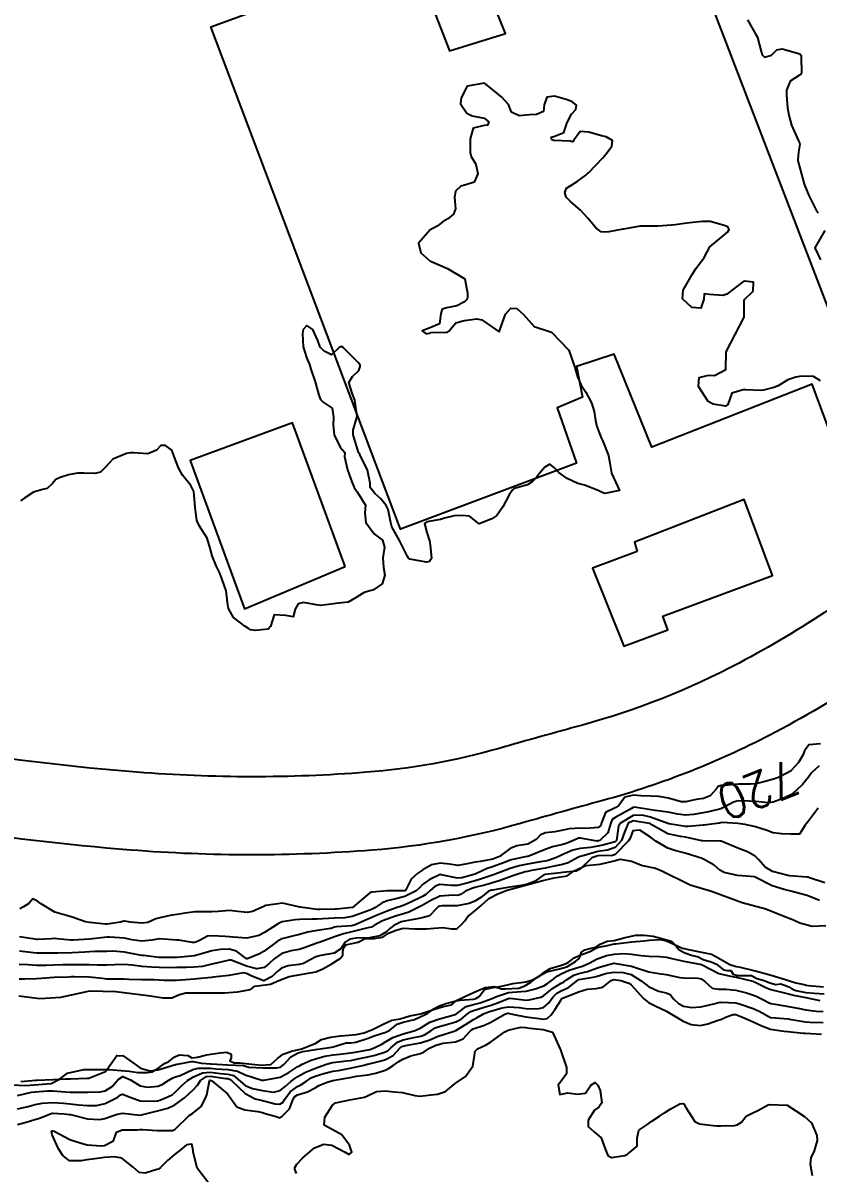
# Model space of a CAD drawing. Header units: metres. Extents: x 307586 to 320046, y 7427249 to 7434250.
# Drawn here: x 312868.4 to 312959.3, y 7432183.1 to 7432314.6 of the extents above; entities that cross this region are included whole.
import ezdxf
from ezdxf.enums import TextEntityAlignment as Align

# ---------------------------------------------------------------- set-up
doc = ezdxf.new("R2010")
doc.units = ezdxf.units.M
doc.header["$MEASUREMENT"] = 0
for name, color, linetype in [('Cotas', 45, 'Continuous'), ('Curvas de Nivel 1m', 11, 'Continuous'), ('Curvas de Nivel 5m', 15, 'Continuous'), ('Edificações', 30, 'Continuous'), ('Hidrografia', 140, 'Continuous'), ('Vias Primárias', 230, 'Continuous')]:
    doc.layers.add(name, color=color, linetype=linetype)
doc.styles.add('Style-STANDARD', font='STANDARD.shx')

msp = doc.modelspace()

# ---------------------------------------------------------------- linework, layer by layer
at = {"layer": 'Curvas de Nivel 1m', "flags": 128}
for points, elevation in [([(312951.25, 7432314.94), (312952.39, 7432312.93), (312952.8, 7432311.33), (312952.93, 7432310.92), (312953.2, 7432310.65), (312953.98, 7432310.91), (312954.59, 7432311.52), (312955.21, 7432311.6), (312956.94, 7432311.13), (312957.21, 7432311.04), (312957.36, 7432310.87), (312957.39, 7432310.68), (312957.41, 7432308.87), (312957.34, 7432308.71), (312957.18, 7432308.59), (312956.12, 7432307.93), (312955.71, 7432306.88), (312955.68, 7432306.36), (312955.82, 7432304.88), (312955.97, 7432304.03), (312956.28, 7432302.88), (312957.09, 7432301.1), (312957.19, 7432300.87), (312957.23, 7432300.72), (312957.07, 7432299.79), (312956.98, 7432298.96), (312956.99, 7432298.87), (312957.06, 7432298.55), (312957.52, 7432296.87), (312957.73, 7432296.16), (312958.27, 7432294.86), (312959, 7432293.33), (312959.18, 7432293.03), (312959.32, 7432292.85)], 722), ([(312959.59, 7432273.66), (312958.77, 7432274.16), (312957.42, 7432274.21), (312956.77, 7432274.1), (312955.87, 7432273.77), (312954.76, 7432273.11), (312954.26, 7432272.9), (312953.06, 7432272.6), (312952.75, 7432272.57), (312951.05, 7432272.64), (312950.75, 7432272.65), (312949.44, 7432272.26), (312948.97, 7432270.97), (312948.72, 7432270.78), (312947.33, 7432270.98), (312946.73, 7432271.31), (312945.63, 7432273), (312945.72, 7432274.04), (312946.77, 7432274.31), (312947.47, 7432274.28), (312948.77, 7432274.97), (312948.8, 7432276.97), (312949.82, 7432278.96), (312950.84, 7432280.94), (312950.87, 7432282.94), (312951.88, 7432283.93), (312951.93, 7432284.93), (312950.89, 7432285.05), (312950.8, 7432285.04), (312950.65, 7432284.94), (312948.88, 7432283.58), (312948.43, 7432283.42), (312946.88, 7432283.53), (312946.29, 7432283.59), (312946.23, 7432283), (312945.89, 7432281.97), (312944.86, 7432282.06), (312943.82, 7432283.03), (312943.88, 7432284.03), (312944.45, 7432285.02), (312944.61, 7432285.3), (312944.9, 7432285.81), (312945.36, 7432286.56), (312945.7, 7432287), (312946.23, 7432287.69), (312946.94, 7432288.99), (312948.03, 7432289.9), (312948.96, 7432290.64), (312949.15, 7432290.97), (312948.97, 7432291.28), (312948.47, 7432291.47), (312946.98, 7432291.86), (312946.08, 7432291.89), (312944.97, 7432291.75), (312944.31, 7432291.68), (312942.97, 7432291.51), (312942.56, 7432291.45), (312940.97, 7432291.35), (312940.68, 7432291.35), (312938.97, 7432291.33), (312938.74, 7432291.32), (312937.69, 7432291.1), (312937.06, 7432291.01), (312936.96, 7432291), (312935.39, 7432290.7), (312934.96, 7432290.64), (312934.51, 7432290.69), (312933.89, 7432291.15), (312932.98, 7432292.24), (312932.13, 7432293.17), (312931, 7432294.17), (312930.49, 7432294.67), (312930.35, 7432295.19), (312930.52, 7432295.69), (312931.03, 7432296), (312931.76, 7432296.45), (312932.73, 7432297.16), (312932.9, 7432297.31), (312933.05, 7432297.44), (312934.7, 7432299.14), (312935.07, 7432299.61), (312935.71, 7432300.49), (312935.81, 7432301.12), (312935.09, 7432301.54), (312934.55, 7432301.68), (312933.1, 7432302.08), (312932.1, 7432302.16), (312931.38, 7432301.18), (312931.27, 7432300.99), (312931.08, 7432301.03), (312930.96, 7432301.06), (312929.08, 7432301.15), (312928.84, 7432301.21), (312928.79, 7432301.51), (312929.09, 7432301.61), (312930.23, 7432302.06), (312930.61, 7432303.19), (312931.12, 7432304.15), (312931.61, 7432304.69), (312931.68, 7432305.17), (312931.14, 7432305.59), (312930.5, 7432305.84), (312929.15, 7432306.22), (312928.28, 7432306.08), (312927.99, 7432305.22), (312927.9, 7432304.45), (312927.12, 7432304.12), (312926.29, 7432304.07), (312925.12, 7432303.95), (312924.25, 7432304.39), (312923.9, 7432305.27), (312923.15, 7432306.1), (312921.7, 7432307.29), (312921.17, 7432307.7), (312919.16, 7432307.33), (312918.48, 7432306), (312918.43, 7432305.34), (312919.12, 7432304.25), (312919.75, 7432303.95), (312921.12, 7432303.7), (312921.66, 7432303.29), (312921.5, 7432302.9), (312921.11, 7432302.86), (312919.86, 7432302.56), (312919.51, 7432301.32), (312919.52, 7432299.77), (312919.63, 7432299.32), (312920.18, 7432298.44), (312920.39, 7432297.31), (312919.96, 7432296.38), (312919.02, 7432296.08), (312918.44, 7432295.92), (312917.85, 7432295.34), (312917.74, 7432294.61), (312917.83, 7432293.34), (312917.6, 7432292.73), (312916.98, 7432292.18), (312916.44, 7432291.89), (312915.76, 7432291.36), (312915.25, 7432291.08), (312914.96, 7432290.92), (312913.61, 7432289.39), (312913.86, 7432288.31), (312914.92, 7432287.37), (312916.91, 7432286.52), (312918.89, 7432285.33), (312919.22, 7432283.67), (312919.22, 7432283.32), (312919.18, 7432283.01), (312918.86, 7432282.7), (312917.98, 7432282.22), (312916.85, 7432282.01), (312916.33, 7432281.87), (312916.16, 7432281.36), (312916.02, 7432280.17), (312914.83, 7432279.68), (312914.04, 7432279.38), (312914.49, 7432279.05), (312914.82, 7432279.12), (312915.02, 7432279.17), (312916.82, 7432279.24), (312916.93, 7432279.24), (312917.07, 7432279.35), (312917.88, 7432280.29), (312918.84, 7432280.56), (312920.28, 7432280.75), (312920.84, 7432280.62), (312922.82, 7432279.28), (312923.54, 7432281.27), (312924.16, 7432281.96), (312924.85, 7432281.92), (312925.61, 7432281.24), (312926.83, 7432279.88), (312928.82, 7432279.21), (312929.83, 7432278.21), (312930.8, 7432277.18), (312931.47, 7432275.17), (312931.81, 7432274.12), (312932.23, 7432273.17), (312932.74, 7432272.35), (312933.4, 7432271.15), (312933.7, 7432270.14), (312933.87, 7432269.14), (312934.01, 7432268.46), (312934.51, 7432267.13), (312934.68, 7432266.76), (312935.34, 7432265.12), (312935.5, 7432264.26), (312935.68, 7432263.12), (312936.6, 7432261.11), (312934.93, 7432260.8), (312934.6, 7432260.89), (312934.45, 7432260.98), (312934.14, 7432261.14), (312932.61, 7432261.72), (312931.84, 7432261.94), (312930.62, 7432262.48), (312929.64, 7432263.19), (312929.15, 7432263.72), (312928.64, 7432264.14), (312928.05, 7432263.81), (312927.56, 7432263.22), (312927.16, 7432262.69), (312926.62, 7432262.13), (312926.07, 7432261.77), (312924.6, 7432261.34), (312924.53, 7432261.32), (312924.39, 7432261.25), (312923.96, 7432260.63), (312923.25, 7432259.27), (312922.57, 7432258.28), (312921.98, 7432257.87), (312920.56, 7432257.3), (312919.44, 7432258.19), (312918.57, 7432258.25), (312917.69, 7432258.22), (312916.57, 7432257.97), (312916.11, 7432257.82), (312914.56, 7432257.55), (312914.31, 7432257.37), (312914.55, 7432256.32), (312914.87, 7432255.37), (312914.96, 7432254.93), (312915.11, 7432253.36), (312914.88, 7432253), (312914.51, 7432252.92), (312912.63, 7432253.28), (312912.51, 7432253.34), (312912.45, 7432253.4), (312912.34, 7432253.57), (312911.42, 7432255.41), (312910.56, 7432256.98), (312910.44, 7432257.42), (312910.13, 7432258.97), (312909.92, 7432259.43), (312909.31, 7432260.16), (312908.6, 7432260.8), (312908.08, 7432261.46), (312908.08, 7432261.98), (312907.78, 7432263.46), (312906.89, 7432265.23), (312906.75, 7432265.47), (312906.66, 7432265.74), (312906.15, 7432267.48), (312906.14, 7432268.02), (312906.57, 7432269.47), (312906.59, 7432269.58), (312906.31, 7432271.47), (312906.07, 7432272.14), (312905.64, 7432273.48), (312906.07, 7432274.16), (312906.77, 7432274.86), (312906.92, 7432275.32), (312906.93, 7432275.47), (312906.78, 7432275.7), (312904.99, 7432277.49), (312904.8, 7432277.57), (312904.52, 7432277.49), (312903.65, 7432276.65), (312902.8, 7432277.05), (312902.36, 7432277.52), (312902.08, 7432278.26), (312901.51, 7432279.53), (312900.83, 7432279.99), (312900.43, 7432279.55), (312900.34, 7432279.06), (312900.42, 7432277.55), (312900.78, 7432276.34), (312901.15, 7432275.54), (312901.3, 7432275), (312901.78, 7432273.53), (312902.22, 7432272.03), (312902.39, 7432271.52), (312902.72, 7432271.21), (312903.73, 7432270.52), (312903.9, 7432269.5), (312903.83, 7432268.64), (312903.96, 7432267.5), (312904.66, 7432266.07), (312905.17, 7432265.48), (312905.14, 7432264.99), (312905.47, 7432263.48), (312905.98, 7432262.11), (312906.24, 7432261.47), (312906.6, 7432260.96), (312907.54, 7432259.46), (312907.48, 7432258.56), (312907.58, 7432257.46), (312908.54, 7432256.18), (312909.49, 7432255.44), (312909.72, 7432254.63), (312909.52, 7432253.43), (312909.59, 7432252.34), (312909.74, 7432251.43), (312909.46, 7432250.45), (312908.47, 7432249.78), (312907.38, 7432249.46), (312906.46, 7432248.9), (312905.55, 7432248.38), (312904.45, 7432248.26), (312903, 7432248.07), (312902.45, 7432247.99), (312901.91, 7432248.06), (312900.45, 7432248.31), (312899.84, 7432248.16), (312899.49, 7432247.55), (312899.28, 7432246.7), (312898.43, 7432246.83), (312897.09, 7432246.93), (312896.69, 7432245.59), (312896.41, 7432245.27), (312894.91, 7432245.11), (312894.41, 7432245.2), (312894.16, 7432245.36), (312893.75, 7432245.62), (312892.43, 7432246.59), (312891.87, 7432247.65), (312891.78, 7432248.31), (312891.6, 7432249.65), (312891.16, 7432250.97), (312890.88, 7432251.66), (312890.49, 7432252.45), (312889.99, 7432253.67), (312889.81, 7432254.38), (312889.43, 7432255.67), (312888.55, 7432257.05), (312888.26, 7432257.68), (312888.06, 7432259.17), (312888.04, 7432259.69), (312887.91, 7432261), (312887.58, 7432261.7), (312886.62, 7432262.89), (312886.15, 7432263.71), (312885.86, 7432264.5), (312885.38, 7432265.72), (312884.66, 7432266.28), (312884.13, 7432266.27), (312883.64, 7432265.75), (312882.65, 7432265.3), (312881, 7432265.43), (312880.65, 7432265.44), (312880.2, 7432265.34), (312878.64, 7432264.69), (312877.8, 7432263.81), (312877.24, 7432263.21), (312876.62, 7432263.08), (312875.34, 7432263.12), (312874.62, 7432263.1), (312873.56, 7432262.93), (312872.61, 7432262.62), (312872.12, 7432262.38), (312871.71, 7432261.89), (312871.13, 7432261.37), (312870.6, 7432261.23), (312869.56, 7432260.95), (312868.59, 7432260.28), (312868.1, 7432259.93)], 722), ([(312960.08, 7432290.83), (312958.94, 7432288.85), (312959.58, 7432287.49)], 722), ([(312959.59, 7432232.15), (312958.26, 7432232.05), (312957.76, 7432231.36), (312957.56, 7432230.86), (312957.06, 7432230.04), (312956.23, 7432229.12), (312956.09, 7432229.01), (312955.83, 7432228.87), (312954.77, 7432228.33), (312954.22, 7432228.12), (312953.12, 7432227.81), (312952.21, 7432227.59), (312951.59, 7432227.54), (312950.21, 7432227.54), (312948.65, 7432227.41), (312948.21, 7432227.4), (312947.88, 7432227.3), (312947.66, 7432226.98), (312946.97, 7432226.21), (312946.19, 7432225.93), (312945.37, 7432225.81), (312944.18, 7432225.52), (312943.67, 7432225.53), (312942.19, 7432225.94), (312941.11, 7432226.13), (312940.19, 7432226.17), (312939.04, 7432226.22), (312938.19, 7432226.29), (312937.21, 7432226.07), (312936.51, 7432225.1), (312936.17, 7432224.89), (312934.98, 7432224.3), (312934.55, 7432223.13), (312934.46, 7432222.82), (312934.14, 7432222.6), (312932.8, 7432222.5), (312932.14, 7432222.53), (312930.85, 7432222.46), (312930.14, 7432222.29), (312929.22, 7432222.11), (312928.13, 7432221.99), (312927.57, 7432221.77), (312927.08, 7432221.22), (312926.12, 7432220.71), (312924.86, 7432220.5), (312924.11, 7432220.21), (312922.86, 7432219.27), (312922.1, 7432218.97), (312920.68, 7432218.71), (312920.1, 7432218.63), (312918.99, 7432218.41), (312918.09, 7432218.24), (312917.17, 7432218.41), (312916.09, 7432218.54), (312915.1, 7432218.35), (312914.09, 7432217.75), (312913.54, 7432217.38), (312912.78, 7432216.68), (312912.13, 7432215.4), (312912.05, 7432215.36), (312910.12, 7432215.35), (312910.05, 7432215.35), (312908.28, 7432215.21), (312908.05, 7432215.12), (312906.06, 7432213.47), (312906.04, 7432213.46), (312904.23, 7432213.28), (312904.03, 7432213.27), (312902.33, 7432213.22), (312902.03, 7432213.23), (312900.06, 7432213.51), (312900.03, 7432213.51), (312899.9, 7432213.54), (312898.04, 7432213.96), (312896.13, 7432213.69), (312896.03, 7432213.66), (312895.99, 7432213.64), (312895.91, 7432213.59), (312894.61, 7432213.01), (312894.02, 7432212.88), (312892.61, 7432213.05), (312892.02, 7432213.1), (312890.68, 7432212.99), (312890.02, 7432212.96), (312888.72, 7432212.97), (312888.02, 7432212.96), (312886.92, 7432212.8), (312886.02, 7432212.66), (312885.2, 7432212.54), (312884.01, 7432212.29), (312883.58, 7432212.16), (312882.63, 7432211.75), (312882, 7432211.65), (312880.61, 7432211.77), (312880, 7432211.91), (312879.9, 7432211.89), (312879.52, 7432211.78), (312878, 7432211.56), (312877.75, 7432211.55), (312876, 7432211.73), (312875.52, 7432211.83), (312874.01, 7432212.36), (312873.33, 7432212.54), (312872.02, 7432212.94), (312870.38, 7432213.9), (312870.04, 7432214.18), (312869.49, 7432214.46), (312869.02, 7432213.91), (312868.41, 7432213.53), (312868.02, 7432213.3)], 721), ([(312959.33, 7432224.83), (312958.16, 7432223.27), (312957.96, 7432223.04), (312957.82, 7432222.85), (312957.17, 7432221.84), (312956.14, 7432221.83), (312955.16, 7432221.86), (312954.14, 7432221.99), (312953.49, 7432222.25), (312952.15, 7432222.67), (312950.97, 7432222.93), (312950.15, 7432223.07), (312948.36, 7432223.17), (312948.15, 7432223.12), (312948.03, 7432223.09), (312947.13, 7432222.98), (312946.27, 7432222.87), (312946.15, 7432222.86), (312944.46, 7432222.7), (312944.15, 7432222.72), (312942.23, 7432223.04), (312942.16, 7432223.05), (312942.14, 7432223.06), (312940.16, 7432223.78), (312939.2, 7432224.03), (312938.16, 7432223.96), (312936.7, 7432223.1), (312936.5, 7432222.75), (312936.25, 7432221.11), (312936.12, 7432220.96), (312934.68, 7432220.57), (312934.12, 7432220.46), (312933.29, 7432220.32), (312932.11, 7432220.21), (312931.27, 7432220.01), (312930.11, 7432219.51), (312929.88, 7432219.41), (312929.39, 7432219.19), (312928.45, 7432218.84), (312928.1, 7432218.76), (312927.56, 7432218.67), (312926.09, 7432218.42), (312925.11, 7432218.22), (312924.09, 7432217.92), (312922.39, 7432217.28), (312922.17, 7432217.19), (312922.08, 7432217.16), (312920.69, 7432216.68), (312920.07, 7432216.5), (312919.14, 7432216.23), (312918.06, 7432215.98), (312917.4, 7432215.99), (312916.06, 7432216.09), (312915.52, 7432215.9), (312914.91, 7432215.36), (312914.45, 7432214.96), (312914.05, 7432214.73), (312912.72, 7432214.07), (312912.04, 7432213.76), (312911.78, 7432213.66), (312911.05, 7432213.41), (312910.31, 7432213.14), (312910.03, 7432213.04), (312908.88, 7432212.57), (312908.01, 7432212.21), (312907.48, 7432211.98), (312906.36, 7432211.46), (312906, 7432211.37), (312904.24, 7432211.25), (312904, 7432211.2), (312903.57, 7432211.07), (312902, 7432210.82), (312900.91, 7432210.62), (312899.99, 7432210.36), (312899.34, 7432210.2), (312897.99, 7432209.87), (312897.46, 7432209.57), (312895.97, 7432208.46), (312895.41, 7432208.15), (312894.13, 7432207.61), (312894, 7432207.57), (312893.96, 7432207.58), (312893.9, 7432207.61), (312892.8, 7432208.45), (312891.97, 7432208.68), (312890.96, 7432208.67), (312889.97, 7432208.5), (312889.33, 7432208.3), (312887.97, 7432207.94), (312886, 7432207.75), (312885.96, 7432207.75), (312885.92, 7432207.75), (312883.96, 7432207.73), (312882.17, 7432207.96), (312881.97, 7432207.97), (312881.72, 7432208.01), (312879.97, 7432208.36), (312878.63, 7432208.45), (312877.97, 7432208.44), (312876.57, 7432208.42), (312875.97, 7432208.39), (312875.45, 7432208.35), (312873.97, 7432208.29), (312872.34, 7432208.24), (312871.97, 7432208.25), (312871.6, 7432208.25), (312869.97, 7432208.25), (312869.59, 7432208.28), (312867.97, 7432208.46)], 719), ([(312960.07, 7432216.28), (312958.33, 7432216.85), (312958.15, 7432216.91), (312958.08, 7432216.92), (312958.02, 7432216.92), (312956.08, 7432217.07), (312955.86, 7432217.1), (312954.09, 7432217.56), (312953.27, 7432218.08), (312952.53, 7432218.91), (312952.11, 7432219.34), (312951.22, 7432219.83), (312950.12, 7432220.25), (312948.41, 7432220.97), (312948.21, 7432221.04), (312948.13, 7432221.05), (312948.06, 7432221.05), (312946.12, 7432221.07), (312946.03, 7432221.09), (312944.13, 7432221.49), (312943.58, 7432221.56), (312942.14, 7432221.87), (312940.31, 7432222.9), (312940.15, 7432223.01), (312940.04, 7432223.06), (312938.16, 7432223.37), (312937.6, 7432223.09), (312937.18, 7432222.06), (312936.83, 7432221.1), (312936.12, 7432220.32), (312935.21, 7432220.02), (312934.11, 7432219.85), (312932.28, 7432219.33), (312932.1, 7432219.28), (312932.01, 7432219.26), (312931.83, 7432219.16), (312930.71, 7432218.56), (312930.09, 7432218.38), (312929.12, 7432218.17), (312928.09, 7432217.97), (312926.54, 7432217.67), (312926.09, 7432217.59), (312925.79, 7432217.53), (312924.87, 7432217.24), (312924.3, 7432217.03), (312924.08, 7432216.95), (312922.85, 7432216.49), (312922.07, 7432216.27), (312921.29, 7432216.06), (312920.06, 7432215.75), (312919.72, 7432215.64), (312919, 7432215.31), (312918.42, 7432214.95), (312918.05, 7432214.84), (312917.58, 7432214.86), (312916.05, 7432214.75), (312915.11, 7432214.3), (312914.04, 7432213.7), (312913.41, 7432213.38), (312912.49, 7432212.93), (312912.02, 7432212.78), (312910.96, 7432212.47), (312910.01, 7432212.14), (312909.5, 7432211.93), (312908.56, 7432211.43), (312908.22, 7432211.22), (312908, 7432211.17), (312907.66, 7432211.11), (312906, 7432210.69), (312905.03, 7432210.45), (312903.99, 7432210.11), (312902.36, 7432209.51), (312901.98, 7432209.39), (312900.63, 7432208.88), (312899.97, 7432208.67), (312899.03, 7432208.49), (312897.97, 7432208.18), (312897.08, 7432207.57), (312896.5, 7432207.03), (312895.95, 7432206.59), (312895.11, 7432206.44), (312893.95, 7432206.75), (312892.18, 7432207.42), (312891.96, 7432207.44), (312890.52, 7432207.09), (312889.95, 7432206.96), (312888.89, 7432206.73), (312887.95, 7432206.62), (312887.04, 7432206.6), (312885.95, 7432206.58), (312885.09, 7432206.57), (312883.95, 7432206.6), (312883.05, 7432206.64), (312881.95, 7432206.72), (312880.86, 7432206.86), (312879.95, 7432206.93), (312878.84, 7432206.9), (312877.95, 7432206.87), (312876.89, 7432206.87), (312875.95, 7432206.89), (312874.9, 7432206.89), (312873.95, 7432206.9), (312872.92, 7432206.89), (312871.95, 7432206.87), (312870.99, 7432206.84), (312869.95, 7432206.84), (312868.97, 7432206.89), (312867.95, 7432206.94)], 718), ([(312959.47, 7432214.26), (312958.05, 7432214.81), (312957.91, 7432214.85), (312956.06, 7432215.37), (312955.42, 7432215.52), (312954.07, 7432215.94), (312952.11, 7432216.92), (312952.09, 7432216.93), (312952.06, 7432216.95), (312950.08, 7432217.12), (312948.57, 7432217.44), (312948.09, 7432217.73), (312947.41, 7432218.29), (312946.22, 7432218.99), (312946.1, 7432219.04), (312946.04, 7432219.05), (312944.11, 7432219.65), (312943.03, 7432219.94), (312942.12, 7432220.25), (312940.75, 7432221.05), (312940.13, 7432221.5), (312938.92, 7432222.29), (312938.14, 7432222.23), (312937.81, 7432221.4), (312937.64, 7432221.09), (312936.11, 7432219.52), (312935.81, 7432219.41), (312934.11, 7432219.37), (312933.43, 7432219.14), (312932.09, 7432217.83), (312931.65, 7432217.6), (312930.09, 7432217.45), (312929.84, 7432217.42), (312928.08, 7432217.24), (312927.95, 7432217.2), (312926.86, 7432216.43), (312926.07, 7432216.12), (312925.34, 7432215.97), (312924.06, 7432215.8), (312923.59, 7432215.72), (312922.06, 7432215.44), (312921.92, 7432215.42), (312921.58, 7432215.28), (312920.74, 7432214.59), (312920.04, 7432214.19), (312919.41, 7432213.93), (312918.04, 7432213.66), (312916.33, 7432213.63), (312916.04, 7432213.6), (312915.86, 7432213.52), (312915.67, 7432213.35), (312914.86, 7432212.52), (312914.02, 7432212.29), (312913.26, 7432212.14), (312912.01, 7432211.9), (312911.61, 7432211.8), (312910.77, 7432211.41), (312910.34, 7432211.07), (312910, 7432210.72), (312909.2, 7432210.22), (312907.99, 7432209.99), (312906.46, 7432209.94), (312905.99, 7432209.86), (312905.68, 7432209.78), (312905.22, 7432209.48), (312904.72, 7432208.74), (312903.97, 7432208.23), (312902.43, 7432207.97), (312901.97, 7432207.85), (312901.73, 7432207.75), (312901.29, 7432207.53), (312900.44, 7432207.05), (312899.95, 7432206.95), (312898.7, 7432206.8), (312897.95, 7432206.51), (312897.41, 7432206.1), (312896.88, 7432205.58), (312895.93, 7432205.09), (312894.55, 7432205.6), (312893.94, 7432205.9), (312893.58, 7432205.97), (312891.93, 7432205.68), (312891.9, 7432205.67), (312891.56, 7432205.64), (312890.11, 7432205.48), (312889.93, 7432205.47), (312888.31, 7432205.3), (312887.93, 7432205.26), (312887.46, 7432205.22), (312885.93, 7432205.13), (312884.53, 7432205.12), (312883.93, 7432205.14), (312883.36, 7432205.17), (312881.93, 7432205.2), (312880.46, 7432205.24), (312879.93, 7432205.27), (312879.41, 7432205.27), (312877.93, 7432205.28), (312877.45, 7432205.33), (312875.93, 7432205.48), (312874.24, 7432205.53), (312873.93, 7432205.52), (312873.58, 7432205.51), (312871.93, 7432205.45), (312870.48, 7432205.34), (312869.93, 7432205.3), (312868.57, 7432205.27), (312867.93, 7432205.25)], 717), ([(312868.14, 7432193.56), (312869.79, 7432193.7), (312869.98, 7432193.7), (312871.79, 7432193.81), (312871.86, 7432193.81), (312873.22, 7432193.86), (312873.79, 7432193.88), (312875.7, 7432193.93), (312875.79, 7432193.93), (312875.91, 7432193.94), (312877.8, 7432194.7), (312878.58, 7432195.79), (312879.09, 7432196.53), (312879.82, 7432196.51), (312880.85, 7432195.77), (312881.81, 7432195.08), (312882.86, 7432194.8), (312883.8, 7432194.89), (312884.43, 7432195.1), (312885.81, 7432195.5), (312886.84, 7432195.69), (312887.65, 7432195.85), (312887.82, 7432195.84), (312888.8, 7432195.67), (312889.81, 7432195.58), (312889.9, 7432195.57), (312891.81, 7432195.49), (312893.58, 7432195.38), (312893.81, 7432195.33), (312894.2, 7432195.22), (312895.81, 7432195.13), (312897.39, 7432195.14), (312897.81, 7432195.22), (312898.03, 7432195.34), (312898.26, 7432195.56), (312899, 7432196.38), (312899.83, 7432196.83), (312900.39, 7432196.98), (312901.84, 7432197.23), (312902.09, 7432197.26), (312903.68, 7432197.49), (312903.84, 7432197.52), (312905.34, 7432197.99), (312905.85, 7432197.99), (312906.44, 7432198.05), (312907.85, 7432198.52), (312908.52, 7432198.77), (312909.86, 7432199.22), (312910.01, 7432199.27), (312910.32, 7432199.42), (312911.16, 7432200.12), (312911.87, 7432200.33), (312913.14, 7432200.65), (312913.88, 7432201.01), (312914.13, 7432201.12), (312914.69, 7432201.36), (312915.38, 7432201.87), (312915.9, 7432202.16), (312916.75, 7432202.48), (312917.9, 7432202.77), (312918.37, 7432202.85), (312919.91, 7432202.99), (312920.16, 7432203.04), (312920.56, 7432203.29), (312921.14, 7432204.07), (312921.92, 7432204.28), (312923.11, 7432204.45), (312923.93, 7432204.67), (312924.41, 7432204.76), (312925.93, 7432204.97), (312926.76, 7432205.22), (312927.5, 7432205.64), (312927.95, 7432206.02), (312928.65, 7432206.5), (312929.96, 7432206.87), (312930.2, 7432206.94), (312930.74, 7432207.17), (312931.43, 7432207.71), (312931.97, 7432207.96), (312933.3, 7432208.46), (312933.98, 7432208.84), (312934.19, 7432208.92), (312935.21, 7432209.12), (312935.82, 7432209.28), (312935.98, 7432209.3), (312936.19, 7432209.31), (312937.99, 7432209.54), (312939.4, 7432209.66), (312939.99, 7432209.72), (312941.25, 7432209.79), (312941.99, 7432209.64), (312943.29, 7432209.02), (312943.78, 7432208.81), (312943.98, 7432208.76), (312944.31, 7432208.68), (312945.98, 7432208.36), (312947.12, 7432208.12), (312947.97, 7432207.68), (312949.23, 7432206.95), (312949.96, 7432206.73), (312950.23, 7432206.67), (312951.95, 7432206.24), (312952.85, 7432206.01), (312953.95, 7432205.74), (312955.57, 7432205.24), (312955.94, 7432205.11), (312956.78, 7432204.86), (312957.72, 7432204.64), (312957.93, 7432204.59), (312958.22, 7432204.54), (312959.93, 7432204.39)], 717), ([(312867.76, 7432191.97), (312869.33, 7432192.34), (312869.77, 7432192.4), (312871.17, 7432192.49), (312871.77, 7432192.49), (312873.25, 7432192.38), (312873.77, 7432192.35), (312875.27, 7432192.34), (312875.77, 7432192.34), (312877.19, 7432192.39), (312877.77, 7432192.51), (312878.56, 7432193.01), (312879.25, 7432193.79), (312879.8, 7432194.15), (312880.68, 7432193.77), (312881.78, 7432193.08), (312882.6, 7432192.93), (312883.78, 7432193.05), (312884.28, 7432193.23), (312885.04, 7432193.72), (312885.51, 7432193.99), (312885.8, 7432194.09), (312886.36, 7432194.26), (312887.81, 7432194.93), (312888.39, 7432195.09), (312889.81, 7432195.09), (312890.43, 7432195.03), (312891.81, 7432194.95), (312892.91, 7432194.73), (312893.8, 7432194.33), (312895.67, 7432193.72), (312895.79, 7432193.71), (312895.91, 7432193.7), (312897.8, 7432194.05), (312898.77, 7432194.58), (312899.81, 7432195.29), (312899.98, 7432195.37), (312900.31, 7432195.54), (312901.34, 7432196.01), (312901.82, 7432196.17), (312902.88, 7432196.45), (312903.83, 7432196.62), (312904.61, 7432196.7), (312905.83, 7432196.83), (312906.38, 7432196.91), (312907.84, 7432197.2), (312908.03, 7432197.24), (312908.53, 7432197.43), (312909.43, 7432197.84), (312909.85, 7432198.1), (312910.67, 7432198.59), (312911.86, 7432199.01), (312913.23, 7432199.38), (312913.87, 7432199.69), (312914.89, 7432200.34), (312915.88, 7432200.71), (312917.79, 7432201.23), (312917.88, 7432201.26), (312917.92, 7432201.28), (312917.97, 7432201.32), (312919.07, 7432202.13), (312919.9, 7432202.37), (312920.65, 7432202.55), (312921.91, 7432203), (312922.11, 7432203.08), (312922.54, 7432203.27), (312923.92, 7432203.74), (312925.3, 7432203.86), (312925.92, 7432203.91), (312926.83, 7432204.12), (312927.93, 7432204.5), (312928.37, 7432204.76), (312928.92, 7432205.19), (312929.49, 7432205.64), (312929.94, 7432205.89), (312930.83, 7432206.29), (312931.96, 7432206.64), (312932.36, 7432206.75), (312933.2, 7432207.14), (312933.97, 7432207.55), (312935.11, 7432207.98), (312935.97, 7432208.14), (312937.09, 7432208.21), (312937.97, 7432208.13), (312939.08, 7432207.96), (312939.97, 7432207.89), (312941.16, 7432207.85), (312941.97, 7432207.78), (312942.58, 7432207.64), (312943.97, 7432207.33), (312945.79, 7432206.99), (312945.96, 7432206.94), (312946.04, 7432206.91), (312947.95, 7432205.91), (312949.29, 7432205.6), (312949.94, 7432205.48), (312951.83, 7432205.02), (312951.93, 7432204.99), (312952.12, 7432204.92), (312953.34, 7432204.31), (312953.92, 7432204.08), (312955, 7432203.8), (312955.92, 7432203.59), (312956.51, 7432203.45), (312957.92, 7432203.15), (312959.5, 7432202.82)], 718), ([(312867.75, 7432190.44), (312868.96, 7432190.69), (312869.75, 7432190.92), (312870.55, 7432191.1), (312871.76, 7432191.18), (312873, 7432191.1), (312873.75, 7432191.01), (312874.72, 7432190.88), (312875.75, 7432190.81), (312876.78, 7432190.84), (312877.76, 7432191.06), (312879.2, 7432191.79), (312879.52, 7432192.03), (312879.77, 7432192.13), (312880.63, 7432191.77), (312881.76, 7432191.36), (312883.32, 7432191.3), (312883.76, 7432191.37), (312884.04, 7432191.45), (312884.73, 7432191.72), (312885.42, 7432192.06), (312885.77, 7432192.33), (312886.45, 7432193.04), (312887.2, 7432193.69), (312887.8, 7432194.08), (312888.91, 7432194.56), (312889.8, 7432194.62), (312890.97, 7432194.48), (312891.8, 7432194.42), (312892.44, 7432194.27), (312893.21, 7432193.62), (312893.79, 7432193.1), (312894.63, 7432192.75), (312895.78, 7432192.53), (312897.01, 7432192.34), (312897.78, 7432192.52), (312898.34, 7432193), (312899, 7432193.55), (312899.45, 7432193.89), (312899.8, 7432194.13), (312900.69, 7432194.64), (312901.81, 7432195.1), (312902.98, 7432195.5), (312903.6, 7432195.71), (312903.82, 7432195.75), (312905.38, 7432195.91), (312905.82, 7432195.97), (312907.06, 7432196.22), (312907.83, 7432196.38), (312908.67, 7432196.59), (312909.84, 7432196.96), (312910.13, 7432197.12), (312910.43, 7432197.41), (312911.2, 7432198.06), (312911.85, 7432198.32), (312913.06, 7432198.59), (312913.86, 7432198.75), (312914.31, 7432198.91), (312915.02, 7432199.36), (312915.52, 7432199.7), (312915.87, 7432199.83), (312916.53, 7432200), (312917.87, 7432200.39), (312918.49, 7432200.71), (312919.23, 7432201.31), (312919.61, 7432201.58), (312919.89, 7432201.67), (312921.13, 7432202.05), (312921.9, 7432202.29), (312922.63, 7432202.54), (312923.91, 7432203.06), (312924.08, 7432203.08), (312925.91, 7432202.88), (312926.25, 7432202.89), (312927.61, 7432203.2), (312927.91, 7432203.37), (312928.93, 7432204.18), (312929.93, 7432204.79), (312930.18, 7432204.93), (312930.52, 7432205.17), (312931.37, 7432205.73), (312931.94, 7432205.92), (312932.95, 7432206.15), (312933.95, 7432206.51), (312934.41, 7432206.67), (312935.96, 7432207.11), (312937.96, 7432206.75), (312938.42, 7432206.61), (312939.95, 7432206.1), (312941.09, 7432205.9), (312941.94, 7432205.78), (312943.48, 7432205.47), (312943.94, 7432205.41), (312945.54, 7432205.39), (312945.94, 7432205.29), (312946.36, 7432204.98), (312947.2, 7432204.24), (312947.92, 7432204.11), (312948.76, 7432204.12), (312949.92, 7432204), (312951.14, 7432203.71), (312951.92, 7432203.45), (312952.29, 7432203.29), (312953.06, 7432202.9), (312953.63, 7432202.61), (312953.91, 7432202.5), (312954.39, 7432202.4), (312955.91, 7432202.14), (312956.98, 7432201.93), (312957.9, 7432201.77), (312959.11, 7432201.62), (312959.9, 7432201.56)], 719), ([(312889.65, 7432181.86), (312888.31, 7432183.67), (312887.83, 7432185.54), (312887.82, 7432185.68), (312887.7, 7432186.4), (312887.08, 7432186.31), (312886.36, 7432185.7), (312885.69, 7432185.21), (312884.88, 7432184.52), (312884.11, 7432183.73), (312883.85, 7432183.55), (312883.67, 7432183.49), (312882.33, 7432183.08), (312881.66, 7432183.15), (312880.96, 7432183.77), (312879.68, 7432184.79), (312878.87, 7432184.97), (312877.68, 7432184.86), (312876.59, 7432184.73), (312875.68, 7432184.6), (312875.03, 7432184.49), (312873.68, 7432184.5), (312872.91, 7432185.09), (312872.44, 7432185.87), (312871.72, 7432187.47), (312871.64, 7432187.88), (312871.69, 7432187.91), (312871.72, 7432187.92), (312871.76, 7432187.92), (312871.92, 7432187.88), (312873.71, 7432186.95), (312875.04, 7432186.5), (312875.7, 7432186.34), (312877.3, 7432186.21), (312877.7, 7432186.24), (312878.73, 7432186.77), (312879.08, 7432187.79), (312879.73, 7432188.05), (312881.44, 7432188.05), (312881.73, 7432188.06), (312882.04, 7432188.07), (312883.73, 7432187.95), (312885.46, 7432187.98), (312885.73, 7432188.09), (312887.37, 7432189.69), (312887.75, 7432189.91), (312888.73, 7432190.7), (312889.25, 7432191.67), (312889.38, 7432192.06), (312889.71, 7432193.66), (312889.75, 7432193.7), (312889.79, 7432193.7), (312889.98, 7432193.66), (312891.77, 7432192.17), (312892.15, 7432191.63), (312892.81, 7432190.68), (312893.75, 7432190.32), (312895.22, 7432190.13), (312895.75, 7432190.01), (312896.08, 7432189.92), (312897.31, 7432189.57), (312897.62, 7432189.44), (312897.74, 7432189.42), (312897.84, 7432189.47), (312897.97, 7432189.56), (312898.87, 7432190.43), (312899.27, 7432191.54), (312899.45, 7432191.87), (312899.77, 7432192.04), (312900.92, 7432192.38), (312901.78, 7432192.86), (312902.2, 7432193.11), (312903.15, 7432193.5), (312903.79, 7432193.67), (312905.34, 7432193.93), (312905.8, 7432194.02), (312906.5, 7432194.16), (312907.8, 7432194.34), (312908.73, 7432194.5), (312909.81, 7432194.85), (312910.18, 7432195.04), (312910.7, 7432195.41), (312911.37, 7432195.85), (312911.82, 7432196.13), (312912.72, 7432196.49), (312913.83, 7432196.78), (312914.25, 7432196.95), (312914.87, 7432197.36), (312915.53, 7432197.67), (312915.85, 7432197.79), (312916.44, 7432197.94), (312917.85, 7432198.1), (312918.7, 7432198.46), (312919.48, 7432199.3), (312919.68, 7432199.48), (312919.87, 7432199.57), (312921.17, 7432199.99), (312921.87, 7432200.35), (312923.48, 7432201.26), (312923.78, 7432201.36), (312923.88, 7432201.37), (312924.53, 7432201.24), (312925.88, 7432200.95), (312927.42, 7432200.75), (312927.88, 7432200.7), (312928.33, 7432200.75), (312928.77, 7432201.19), (312929.24, 7432201.84), (312929.91, 7432202.91), (312930.02, 7432203.07), (312930.26, 7432203.18), (312931.46, 7432203.63), (312931.92, 7432203.83), (312932.9, 7432204.12), (312933.92, 7432204.19), (312934.69, 7432204.36), (312935.64, 7432205.11), (312935.84, 7432205.2), (312935.93, 7432205.22), (312936.75, 7432205.1), (312937.67, 7432204.82), (312937.93, 7432204.62), (312939.34, 7432203.07), (312939.91, 7432202.61), (312940.77, 7432202.19), (312941.9, 7432201.65), (312942.29, 7432201.43), (312942.93, 7432201.02), (312943.88, 7432200.45), (312944.78, 7432200.1), (312945.88, 7432199.98), (312946.69, 7432200.17), (312947.89, 7432200.57), (312948.18, 7432200.66), (312948.84, 7432200.95), (312949.61, 7432201.23), (312949.9, 7432201.21), (312950.67, 7432200.93), (312951.88, 7432200.38), (312952.86, 7432199.93), (312953.87, 7432199.56), (312955.41, 7432199.33), (312955.87, 7432199.29), (312957.61, 7432199.1), (312957.87, 7432199.08), (312959.7, 7432198.99)], 721), ([(312899.67, 7432183.03), (312899.46, 7432183.54), (312899.46, 7432183.75), (312899.68, 7432184.1), (312900.37, 7432184.85), (312901.19, 7432185.53), (312901.45, 7432185.77), (312901.7, 7432186), (312902.79, 7432186.42), (312903.7, 7432186.28), (312905.21, 7432185.47), (312905.69, 7432185.22), (312905.98, 7432185.47), (312905.71, 7432186.29), (312904.83, 7432187.48), (312903.73, 7432188.09), (312902.82, 7432188.59), (312902.88, 7432189.5), (312903.76, 7432190.87), (312904.12, 7432191.12), (312905.76, 7432191.47), (312907.43, 7432191.78), (312907.77, 7432191.91), (312908.8, 7432192.41), (312909.78, 7432192.49), (312910.82, 7432192.37), (312911.78, 7432192.32), (312913.17, 7432191.98), (312913.77, 7432191.89), (312915.07, 7432192.06), (312915.77, 7432192.1), (312916.71, 7432192.41), (312917.79, 7432193.32), (312918.99, 7432194.12), (312919.81, 7432195.3), (312920.09, 7432197.04), (312920.35, 7432197.29), (312921.36, 7432197.77), (312921.85, 7432198.05), (312923.5, 7432199.26), (312923.86, 7432199.44), (312925.31, 7432199.79), (312925.87, 7432199.75), (312926.33, 7432199.68), (312927.87, 7432199.5), (312928.95, 7432199.19), (312929.84, 7432197.18), (312930.54, 7432195.17), (312930.54, 7432194.44), (312929.8, 7432193.47), (312929.65, 7432193.33), (312929.57, 7432193.18), (312929.78, 7432192.09), (312930.69, 7432192.26), (312931.78, 7432192.13), (312932.69, 7432192.23), (312933.32, 7432193.14), (312933.8, 7432193.46), (312934.12, 7432193.13), (312934.37, 7432192.54), (312934.58, 7432191.12), (312934.25, 7432190.63), (312933.75, 7432190.3), (312933, 7432189.14), (312933, 7432188.41), (312933.73, 7432187.77), (312934.49, 7432187.12), (312934.94, 7432185.88), (312935.28, 7432185.11), (312935.69, 7432184.86), (312937.19, 7432185.09), (312937.52, 7432185.26), (312937.7, 7432185.4), (312938.6, 7432186.18), (312938.63, 7432187.07), (312938.81, 7432187.99), (312939.74, 7432188.63), (312940, 7432188.8), (312940.31, 7432189.05), (312941.18, 7432189.62), (312941.76, 7432189.99), (312942.4, 7432190.4), (312943.5, 7432191.01), (312943.77, 7432191.06), (312943.94, 7432191.01), (312944.17, 7432190.6), (312945.2, 7432189), (312945.74, 7432188.71), (312947.31, 7432188.54), (312947.74, 7432188.51), (312948.2, 7432188.49), (312949.74, 7432188.53), (312950.07, 7432188.6), (312950.54, 7432188.93), (312951.09, 7432189.59), (312951.76, 7432189.96), (312952.41, 7432190.26), (312953.59, 7432190.89), (312953.77, 7432190.95), (312955.77, 7432190.87), (312957.75, 7432189.58), (312958.54, 7432188.83), (312959.16, 7432187.39), (312959.21, 7432186.83), (312958.88, 7432185.65), (312958.49, 7432184.83), (312958.41, 7432184.1), (312958.62, 7432182.83)], 722)]:
    msp.add_lwpolyline(points, dxfattribs=dict(at, elevation=elevation))
at = {"layer": 'Curvas de Nivel 5m', "elevation": 720, "flags": 128}
for points in [[(312959.42, 7432229.65), (312958.57, 7432228.84), (312958.22, 7432228.36), (312957.54, 7432227.53), (312956.84, 7432226.86), (312956.5, 7432226.56), (312956.2, 7432226.35), (312955.2, 7432225.87), (312954.18, 7432225.49), (312953.64, 7432225.43), (312952.18, 7432225.58), (312951.48, 7432225.63), (312950.18, 7432225.64), (312949.62, 7432225.51), (312948.65, 7432224.96), (312948.17, 7432224.75), (312946.77, 7432224.39), (312946.17, 7432224.26), (312945.08, 7432224.08), (312944.16, 7432224.03), (312943.28, 7432224.14), (312942.17, 7432224.35), (312940.67, 7432224.55), (312940.17, 7432224.63), (312938.33, 7432224.92), (312938.17, 7432224.89), (312937.72, 7432224.64), (312936.16, 7432223.78), (312935.76, 7432223.51), (312935.6, 7432223.12), (312935.26, 7432221.99), (312934.36, 7432221.13), (312934.18, 7432221.07), (312934.12, 7432221.06), (312934.04, 7432221.05), (312933.41, 7432221.14), (312932.13, 7432221.39), (312931.92, 7432221.37), (312931.43, 7432221.17), (312930.51, 7432220.78), (312930.12, 7432220.67), (312928.93, 7432220.38), (312928.11, 7432220.08), (312926.22, 7432219.34), (312926.1, 7432219.3), (312926.05, 7432219.29), (312925.81, 7432219.23), (312924.4, 7432218.94), (312924.1, 7432218.86), (312923.43, 7432218.59), (312922.09, 7432218.11), (312921.48, 7432217.9), (312920.15, 7432217.3), (312920.11, 7432217.28), (312920.08, 7432217.27), (312918.55, 7432216.84), (312918.08, 7432216.8), (312916.21, 7432217.21), (312916.08, 7432217.22), (312914.81, 7432216.62), (312914.06, 7432216.07), (312913.71, 7432215.72), (312913.34, 7432215.38), (312912.05, 7432214.7), (312911.02, 7432214.43), (312910.04, 7432214.21), (312909.47, 7432213.99), (312908.61, 7432213.43), (312908.23, 7432213.23), (312908.03, 7432213.16), (312906.78, 7432212.7), (312906.02, 7432212.43), (312905.2, 7432212.29), (312904.01, 7432212.24), (312903.31, 7432212.2), (312902.01, 7432212.13), (312901.42, 7432212.12), (312900.01, 7432212.09), (312899.5, 7432212.06), (312898.01, 7432211.82), (312897.81, 7432211.76), (312897.48, 7432211.57), (312895.99, 7432210.58), (312895.34, 7432210.25), (312893.99, 7432209.97), (312892.42, 7432210.07), (312891.99, 7432210.11), (312891.5, 7432210.13), (312889.99, 7432210.23), (312889.48, 7432210.18), (312888.56, 7432209.67), (312888.15, 7432209.51), (312887.98, 7432209.46), (312887.76, 7432209.46), (312886.19, 7432209.71), (312886.01, 7432209.74), (312885.98, 7432209.74), (312885.95, 7432209.74), (312883.98, 7432209.87), (312883.12, 7432209.74), (312881.98, 7432209.61), (312880.81, 7432209.77), (312879.98, 7432209.94), (312878.25, 7432210.06), (312877.99, 7432210.05), (312875.98, 7432209.83), (312874.09, 7432209.74), (312873.98, 7432209.73), (312873.86, 7432209.73), (312872.24, 7432209.88), (312872.01, 7432209.9), (312871.98, 7432209.9), (312871.96, 7432209.91), (312871.59, 7432209.88), (312870.07, 7432209.81), (312869.98, 7432209.81), (312869.21, 7432209.91), (312867.98, 7432210.1)], [(312867.73, 7432188.66), (312868.73, 7432188.92), (312869.74, 7432189.21), (312870.25, 7432189.38), (312871.53, 7432189.88), (312871.69, 7432189.93), (312871.74, 7432189.94), (312871.8, 7432189.94), (312873.06, 7432189.86), (312873.7, 7432189.81), (312873.74, 7432189.8), (312873.8, 7432189.79), (312875.74, 7432189.28), (312877.15, 7432189.22), (312877.74, 7432189.34), (312879.01, 7432189.79), (312879.74, 7432189.95), (312881.44, 7432189.76), (312881.74, 7432189.73), (312881.91, 7432189.76), (312883.75, 7432190.2), (312884.95, 7432190.51), (312885.75, 7432190.88), (312886.86, 7432191.69), (312887.32, 7432192.14), (312887.78, 7432192.56), (312888.32, 7432193.14), (312888.68, 7432193.67), (312889.34, 7432194.12), (312889.8, 7432194.16), (312891.53, 7432193.91), (312891.8, 7432193.89), (312891.99, 7432193.84), (312892.24, 7432193.63), (312893.77, 7432192.19), (312894.91, 7432191.6), (312895.76, 7432191.38), (312897.2, 7432191.01), (312897.76, 7432190.97), (312898.13, 7432191.19), (312898.33, 7432191.55), (312898.93, 7432192.4), (312899.78, 7432192.98), (312900.16, 7432193.17), (312900.68, 7432193.53), (312901.34, 7432193.98), (312901.8, 7432194.18), (312902.78, 7432194.49), (312903.81, 7432194.74), (312904.45, 7432194.84), (312905.81, 7432195.08), (312907.38, 7432195.45), (312907.72, 7432195.53), (312907.81, 7432195.55), (312909.33, 7432195.92), (312909.82, 7432196.07), (312910.7, 7432196.54), (312911.51, 7432197.4), (312911.69, 7432197.56), (312911.85, 7432197.62), (312912.13, 7432197.68), (312913.85, 7432197.99), (312914.89, 7432198.32), (312915.86, 7432198.74), (312917.67, 7432199.32), (312917.86, 7432199.4), (312919.06, 7432200.12), (312919.88, 7432200.64), (312920.3, 7432200.88), (312921.03, 7432201.29), (312921.63, 7432201.54), (312921.89, 7432201.62), (312923.19, 7432201.97), (312923.9, 7432202.1), (312925.12, 7432202.01), (312925.89, 7432201.91), (312927.23, 7432201.87), (312927.9, 7432202.04), (312928.53, 7432202.57), (312928.98, 7432203.19), (312929.44, 7432203.67), (312929.92, 7432203.93), (312930.77, 7432204.33), (312931.82, 7432205.16), (312931.89, 7432205.21), (312931.93, 7432205.22), (312933.6, 7432205.48), (312933.94, 7432205.56), (312935.13, 7432205.94), (312935.95, 7432206.08), (312937, 7432206.04), (312937.94, 7432205.78), (312939.08, 7432205.07), (312939.93, 7432204.43), (312941.06, 7432203.91), (312941.92, 7432203.72), (312942.38, 7432203.5), (312942.78, 7432203.03), (312943.35, 7432202.47), (312943.9, 7432202.19), (312944.87, 7432202.03), (312945.9, 7432202.12), (312947.4, 7432202.46), (312947.91, 7432202.61), (312948.22, 7432202.65), (312949.91, 7432202.54), (312950.42, 7432202.42), (312951.9, 7432201.91), (312952.59, 7432201.6), (312953.87, 7432200.89), (312953.89, 7432200.88), (312955.89, 7432200.72), (312956.05, 7432200.71), (312957.89, 7432200.4), (312958.38, 7432200.34), (312959.89, 7432200.3)]]:
    msp.add_lwpolyline(points, dxfattribs=at)
at = {"layer": 'Edificações', "elevation": 730.49}
msp.add_lwpolyline([(312927.78, 7432365.93), (312940.31, 7432334.39), (312969.43, 7432258.63), (312964.7, 7432256.97), (312958.65, 7432273.3), (312940.31, 7432266.09), (312936, 7432276.7), (312931.69, 7432275.29), (312932.35, 7432271.81), (312929.45, 7432270.57), (312931.69, 7432264.27), (312911.53, 7432256.72), (312889.86, 7432314.12), (312912.84, 7432322.5), (312917.16, 7432311.39), (312923.54, 7432313.38), (312914.5, 7432335.86), (312907.7, 7432333.21), (312901.96, 7432348.45), (312906.97, 7432351.97), (312910.68, 7432354.58), (312915.55, 7432357.73)], close=True, dxfattribs=at)
at = {"layer": 'Edificações'}
for points in [[(312905.21, 7432252.45), (312899.19, 7432268.86), (312887.5, 7432264.57), (312893.72, 7432247.61)], [(312938.61, 7432254.17), (312933.52, 7432252.23), (312937.08, 7432243.33), (312942.14, 7432245.2), (312941.57, 7432246.76), (312954.1, 7432251.4), (312950.87, 7432260.1), (312938.3, 7432255.22)]]:
    msp.add_lwpolyline(points, close=True, dxfattribs=at)
at = {"layer": 'Hidrografia'}
for points, elevation in [([(312867.9, 7432203.35), (312870.28, 7432203.06), (312872.71, 7432203.21), (312876.03, 7432203.94), (312878.98, 7432203.87), (312882.96, 7432203.35), (312884.36, 7432203.13), (312885.39, 7432203.13), (312886.28, 7432203.5), (312887.01, 7432203.72), (312888.56, 7432203.72), (312891.43, 7432203.72), (312892.91, 7432203.8), (312894.38, 7432204.09), (312894.9, 7432204.46), (312896.67, 7432204.68), (312897.63, 7432205.12), (312898.81, 7432205.56), (312901.85, 7432206.09), (312902.66, 7432206.45), (312903.62, 7432206.97), (312904.65, 7432207.63), (312904.94, 7432208), (312904.94, 7432208.44), (312905.02, 7432208.81), (312905.31, 7432209.18), (312905.97, 7432209.33), (312906.71, 7432209.48), (312907.52, 7432209.92), (312908.55, 7432209.92), (312909.51, 7432210.06), (312910.18, 7432210.51), (312911.06, 7432210.87), (312911.87, 7432211.1), (312913.2, 7432211.02), (312914.52, 7432211.02), (312915.41, 7432211.1), (312916.44, 7432211.17), (312917.4, 7432211.02), (312917.99, 7432211.02), (312918.58, 7432211.54), (312918.87, 7432211.91), (312919.24, 7432212.42), (312919.98, 7432213.01), (312920.79, 7432213.67), (312921.67, 7432214.48), (312922.7, 7432215), (312923.74, 7432215.44), (312927.81, 7432216.56), (312929.14, 7432216.85), (312930.61, 7432217.07), (312931.42, 7432217.66), (312932.75, 7432218.25), (312934.37, 7432218.4), (312935.84, 7432218.77), (312936.66, 7432218.99), (312937.98, 7432218.77), (312939.24, 7432218.25), (312940.71, 7432217.96), (312941.45, 7432217.66), (312944.69, 7432216.04), (312947.12, 7432215.31), (312950.61, 7432214.04), (312953.34, 7432213.31), (312955.33, 7432212.5), (312956.51, 7432212.06), (312957.24, 7432211.69), (312958.64, 7432211.32), (312960.19, 7432211.39)], 246.45), ([(312867.11, 7432193.19), (312868.65, 7432193.12), (312871.58, 7432193.33), (312872.55, 7432193.82), (312873.46, 7432194.52), (312875.34, 7432194.94), (312877.02, 7432194.94), (312878.21, 7432194.94), (312880.51, 7432194.73), (312881.49, 7432194.59), (312882.6, 7432194.59), (312883.16, 7432194.66), (312883.79, 7432195.07), (312884.56, 7432195.63), (312885.04, 7432195.84), (312885.67, 7432196.33), (312886.23, 7432196.61), (312887.21, 7432196.54), (312887.7, 7432196.26), (312888.32, 7432196.33), (312889.37, 7432196.61), (312889.86, 7432196.68), (312890.93, 7432196.83), (312891.7, 7432196.9), (312892.18, 7432196.69), (312892.18, 7432196.27), (312892.04, 7432195.92), (312892.53, 7432195.71), (312893.16, 7432195.71), (312894.21, 7432195.57), (312895.6, 7432195.43), (312896.72, 7432195.5), (312897.49, 7432196.2), (312898.12, 7432196.69), (312899.09, 7432197.04), (312900.28, 7432197.31), (312901.88, 7432197.94), (312902.51, 7432198.36), (312903.56, 7432198.64), (312904.68, 7432198.78), (312905.65, 7432198.85), (312906.49, 7432198.92), (312907.4, 7432199.13), (312908.44, 7432199.55), (312909.49, 7432200.1), (312910.54, 7432200.59), (312911.51, 7432200.73), (312912.63, 7432201.08), (312913.82, 7432201.29), (312915.44, 7432201.85), (312916.48, 7432202.13), (312917.39, 7432202.34), (312917.95, 7432202.83), (312919, 7432203.32), (312920.25, 7432203.88), (312921.23, 7432204.3), (312922.28, 7432204.44), (312923.11, 7432204.16), (312923.53, 7432204.16), (312925.07, 7432204.23), (312925.77, 7432204.51), (312926.46, 7432204.92), (312927.37, 7432205.62), (312928.28, 7432206.11), (312929.74, 7432206.46), (312930.58, 7432206.67), (312931.56, 7432207.3), (312931.98, 7432207.64), (312932.05, 7432207.78), (312932.27, 7432208.36), (312932.62, 7432208.63), (312933.18, 7432208.77), (312933.88, 7432208.91), (312934.37, 7432209.26), (312935.2, 7432209.61), (312935.97, 7432209.68), (312937.23, 7432210.03), (312938.48, 7432210.31), (312939.46, 7432210.31), (312940.44, 7432210.17), (312942.53, 7432209.61), (312942.88, 7432209.26), (312943.09, 7432209.05), (312943.44, 7432208.63), (312944.07, 7432208.29), (312944.83, 7432208.01), (312945.6, 7432207.8), (312946.16, 7432207.52), (312947.07, 7432207.24), (312947.69, 7432206.96), (312948.48, 7432206.32), (312948.9, 7432206.25), (312949.32, 7432206.25), (312949.6, 7432205.83), (312950.08, 7432205.69), (312950.57, 7432205.69), (312951.13, 7432205.69), (312951.69, 7432205.69), (312952.32, 7432205.34), (312953.16, 7432205.13), (312953.78, 7432204.86), (312954.48, 7432204.65), (312955.04, 7432204.72), (312955.46, 7432204.58), (312955.95, 7432204.37), (312956.3, 7432204.16), (312956.78, 7432203.95), (312957.9, 7432203.74), (312958.88, 7432203.67), (312959.99, 7432203.6)], 128.58)]:
    msp.add_lwpolyline(points, dxfattribs=dict(at, elevation=elevation))
at = {"layer": 'Vias Primárias', "elevation": 723.6}
for points in [[(313045.17, 7432448.02, 0.021329), (313043.91, 7432444.83, -0.00208), (313040.52, 7432435.54, 0.026047), (313036.19, 7432421.67, 0.018369), (313034.16, 7432412.3, 0.014265), (313032.51, 7432401.22, -0.010021), (313030.66, 7432388.11, 0.016235), (313029.07, 7432375.64), (313026.71, 7432352.75, -0.017557), (313024.2, 7432334.69, -0.026561), (313020.77, 7432319.78, -0.036493), (313018.84, 7432314.53, -0.005135), (313013.33, 7432302.7), (313010.92, 7432298.65, -0.058968), (312993.9, 7432276.53, -0.007076), (312978.82, 7432261.51, -0.038867), (312974.47, 7432257.91, 0.018564), (312970.38, 7432254.8, -0.050134), (312950.27, 7432241.4, -0.055442), (312932.35, 7432234.31, 0.003098), (312922.84, 7432231.65, -0.0501), (312907.63, 7432228.91, -0.039261), (312881.4, 7432228.92, -0.039051), (312838.9, 7432235.65, -0.067533)], [(313045.17, 7432448.02, 0.021329), (313043.91, 7432444.83, -0.00208), (313040.52, 7432435.54, 0.026047), (313036.19, 7432421.67, 0.018369), (313034.16, 7432412.3, 0.014265), (313032.51, 7432401.22, -0.010021), (313030.66, 7432388.11, 0.016235), (313029.07, 7432375.64), (313026.71, 7432352.75, -0.017557), (313024.2, 7432334.69, -0.026561), (313020.77, 7432319.78, -0.036493), (313018.84, 7432314.53, -0.005135), (313013.33, 7432302.7), (313010.92, 7432298.65, -0.058968), (312993.9, 7432276.53, -0.007076), (312978.82, 7432261.51, -0.038867), (312974.47, 7432257.91, 0.018564), (312970.38, 7432254.8, -0.050134), (312950.27, 7432241.4, -0.055442), (312932.35, 7432234.31, 0.003098), (312922.84, 7432231.65, -0.0501), (312907.63, 7432228.91, -0.039261), (312881.4, 7432228.92, -0.039051), (312838.9, 7432235.65, -0.067533)], [(313029.36, 7432317.32, -0.036493), (313026.98, 7432310.85, -0.005296), (313021.22, 7432298.47), (313018.59, 7432294.07, -0.058968), (313000.29, 7432270.29, -0.007076), (312985.03, 7432255.09, -0.038867), (312979.61, 7432250.61, 0.018564), (312976.05, 7432247.9, -0.050134), (312954.45, 7432233.51, -0.055442), (312934.7, 7432225.69, 0.003098), (312925.29, 7432223.07, -0.0501), (312908.32, 7432220.01, -0.039261), (312880.69, 7432220.02, -0.039051), (312836.82, 7432226.96, -0.067533)], [(313029.36, 7432317.32, -0.036493), (313026.98, 7432310.85, -0.005296), (313021.22, 7432298.47), (313018.59, 7432294.07, -0.058968), (313000.29, 7432270.29, -0.007076), (312985.03, 7432255.09, -0.038867), (312979.61, 7432250.61, 0.018564), (312976.05, 7432247.9, -0.050134), (312954.45, 7432233.51, -0.055442), (312934.7, 7432225.69, 0.003098), (312925.29, 7432223.07, -0.0501), (312908.32, 7432220.01, -0.039261), (312880.69, 7432220.02, -0.039051), (312836.82, 7432226.96, -0.067533)]]:
    msp.add_lwpolyline(points, format="xyb", dxfattribs=at)

# ---------------------------------------------------------------- texts
at = {"layer": 'Cotas', "style": 'Style-STANDARD'}
msp.add_text('720', height=4, rotation=201.4245, dxfattribs=at).set_placement((312952.45, 7432226.9, 720), align=Align.MIDDLE_CENTER)

doc.saveas('drawing.dxf')
